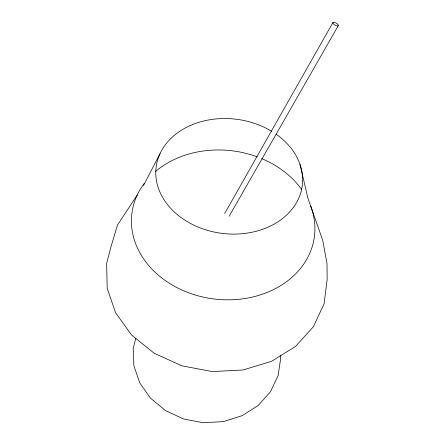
<?xml version="1.0" encoding="UTF-8"?>
<svg xmlns="http://www.w3.org/2000/svg" width="445" height="445" viewBox="0 0 445 445"><rect width="100%" height="100%" fill="white"/><g stroke="black" fill="none" stroke-linecap="round" stroke-linejoin="round"><path stroke-width="0.67" d="M135.797 338.278L133.205 348.301L133.884 365.779L139.708 382.8L150.421 398.108L165.345 410.49L183.423 418.94L203.287 422.75L223.396 421.61L242.197 415.647L258.272 405.384L270.488 391.7L278.081 375.686L280.673 358.531L280.194 355.116M143.462 185.554L160.055 153.575M224.669 213.517L332.971 22.484M229.125 216.276L338.261 25.693A3.098 1.151 29.9 0 0 334.929 22.506A3.098 1.151 29.9 0 0 333.655 24.075A3.098 1.151 29.9 0 0 338.261 25.693M137.216 195.049L117.436 225.12L110.716 247.759L106.639 263.423L107.178 288.199L115.55 312.679L131.514 334.974L154.12 353.219L181.755 365.801L212.204 371.564L242.964 370.012L271.495 361.346L295.552 346.433L313.441 326.669L324.099 303.735L327.142 279.427L327.019 263.59L322.714 240.328L307.857 197.992L299.991 164.344M276.184 134.234A73.659 57.516 7.1 0 1 256.392 231.211A73.659 57.516 7.1 0 1 156.29 165.979A73.659 57.516 7.1 0 1 271.65 131.281M310.738 206.246A92.004 74.643 7.1 0 1 212.515 298.784A92.004 74.643 7.1 0 1 144.247 183.379M155.494 171.497A92.004 74.643 7.1 0 1 257.193 156.829M261.643 158.581A92.004 74.643 7.1 0 1 301.493 189.214"/></g></svg>
